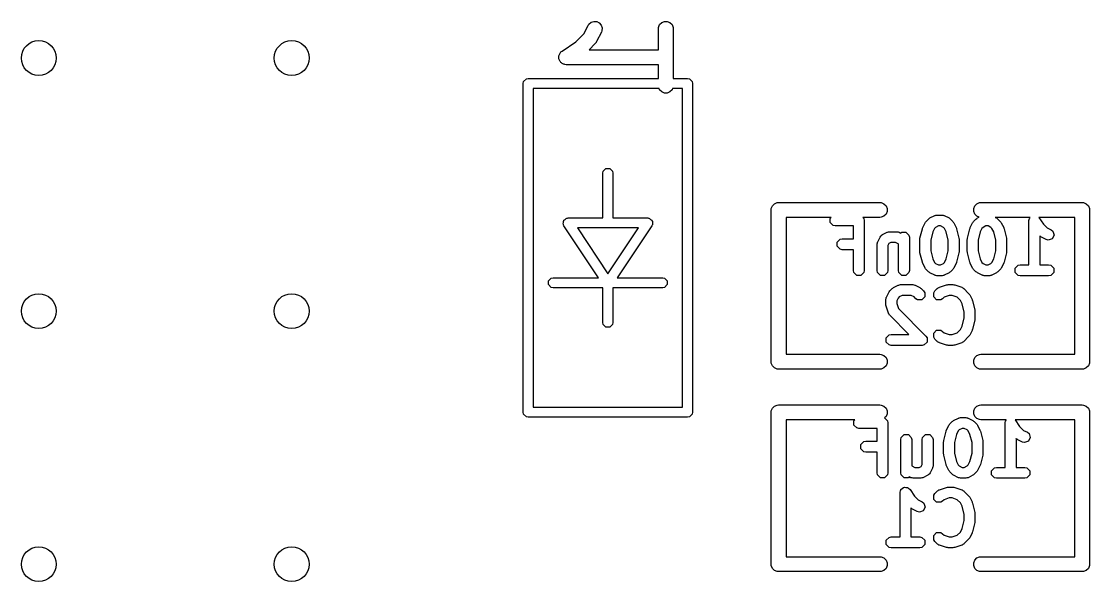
# Model space of a CAD drawing. Extents: x 4.92 to 7.13, y -4.79 to -3.32.
# Drawn here: x 4.9192 to 5.3415, y -3.8849 to -3.6636 of the extents above; entities that cross this region are included whole.
import ezdxf

# ---------------------------------------------------------------- set-up
doc = ezdxf.new("R2010")
doc.units = 0
doc.header["$MEASUREMENT"] = 0
doc.layers.add('BLACK', color=7, linetype='CONTINUOUS')

msp = doc.modelspace()

# ---------------------------------------------------------------- linework, layer by layer
at = {"layer": 'BLACK', "linetype": 'CONTINUOUS'}
for p, q in [((5.14155, -3.6685), (5.14321, -3.66517)), ((5.14321, -3.66517), (5.14352, -3.66468)), ((5.14352, -3.66468), (5.14439, -3.66393)), ((5.14439, -3.66393), (5.14548, -3.66357)), ((5.14548, -3.66357), (5.14663, -3.66365)), ((5.14663, -3.66365), (5.14766, -3.66416)), ((5.14766, -3.66416), (5.14841, -3.66503)), ((5.14841, -3.66503), (5.14878, -3.66613)), ((5.17102, -3.6665), (5.17108, -3.66592)), ((5.17108, -3.66592), (5.17152, -3.66485)), ((5.17152, -3.66485), (5.17233, -3.66404)), ((5.17233, -3.66404), (5.1734, -3.6636)), ((5.1734, -3.6636), (5.17455, -3.6636)), ((5.17455, -3.6636), (5.17561, -3.66404)), ((5.17561, -3.66404), (5.17643, -3.66485)), ((5.17643, -3.66485), (5.17687, -3.66592)), ((5.17687, -3.66592), (5.17692, -3.6665)), ((5.13834, -3.6717), (5.14155, -3.6685)), ((5.14849, -3.66782), (5.14662, -3.67157)), ((5.1487, -3.66728), (5.14849, -3.66782)), ((5.14878, -3.66613), (5.1487, -3.66728)), ((5.17102, -3.67479), (5.17102, -3.6665)), ((5.17692, -3.6665), (5.17692, -3.68613)), ((5.13296, -3.67529), (5.13834, -3.6717)), ((5.14606, -3.67233), (5.1436, -3.67479)), ((5.14625, -3.67211), (5.14606, -3.67233)), ((5.14631, -3.67205), (5.14625, -3.67211)), ((5.14636, -3.67197), (5.14631, -3.67205)), ((5.14643, -3.67189), (5.14636, -3.67197)), ((5.14646, -3.67181), (5.14643, -3.67189)), ((5.14662, -3.67157), (5.14646, -3.67181)), ((5.13165, -3.67774), (5.13171, -3.67746)), ((5.13171, -3.67803), (5.13165, -3.67774)), ((5.13171, -3.67717), (5.13182, -3.6769)), ((5.13171, -3.67746), (5.13171, -3.67717)), ((5.13171, -3.67832), (5.13171, -3.67803)), ((5.13182, -3.67859), (5.13171, -3.67832)), ((5.13182, -3.6769), (5.13187, -3.67661)), ((5.13187, -3.67887), (5.13182, -3.67859)), ((5.13187, -3.67661), (5.13204, -3.67637)), ((5.13204, -3.67637), (5.13215, -3.6761)), ((5.13215, -3.6761), (5.13235, -3.6759)), ((5.13235, -3.6759), (5.13252, -3.67565)), ((5.13252, -3.67565), (5.13296, -3.67529)), ((5.13296, -3.67529), (5.13296, -3.67529)), ((5.13296, -3.67529), (5.13296, -3.67529)), ((5.13296, -3.67529), (5.13296, -3.67529)), ((5.1436, -3.67479), (5.17102, -3.67479)), ((5.13203, -3.67911), (5.13187, -3.67887)), ((5.13215, -3.67938), (5.13203, -3.67911)), ((5.13235, -3.67959), (5.13215, -3.67938)), ((5.13251, -3.67983), (5.13235, -3.67959)), ((5.13275, -3.67999), (5.13251, -3.67983)), ((5.13296, -3.6802), (5.13275, -3.67999)), ((5.13323, -3.68031), (5.13296, -3.6802)), ((5.13347, -3.68047), (5.13323, -3.68031)), ((5.13375, -3.68053), (5.13347, -3.68047)), ((5.13402, -3.68064), (5.13375, -3.68053)), ((5.13459, -3.6807), (5.13402, -3.68064)), ((5.1346, -3.6807), (5.13459, -3.6807)), ((5.17102, -3.6807), (5.1346, -3.6807)), ((5.1346, -3.6807), (5.1346, -3.6807)), ((5.1346, -3.6807), (5.1346, -3.6807)), ((5.17102, -3.68613), (5.17102, -3.6807)), ((5.11775, -3.68734), (5.11882, -3.68628)), ((5.11882, -3.68628), (5.11957, -3.68613)), ((5.11957, -3.68613), (5.17102, -3.68613)), ((5.17692, -3.68613), (5.18256, -3.68613)), ((5.18256, -3.68613), (5.18331, -3.68628)), ((5.18331, -3.68628), (5.18438, -3.68734)), ((5.1176, -3.6881), (5.11775, -3.68734)), ((5.1176, -3.81802), (5.1176, -3.6881)), ((5.17128, -3.69007), (5.12154, -3.69007)), ((5.12154, -3.69007), (5.12154, -3.81605)), ((5.17152, -3.69063), (5.17128, -3.69007)), ((5.17233, -3.69145), (5.17152, -3.69063)), ((5.17643, -3.69063), (5.17561, -3.69145)), ((5.17666, -3.69007), (5.17643, -3.69063)), ((5.18059, -3.69007), (5.17666, -3.69007)), ((5.18059, -3.81605), (5.18059, -3.69007)), ((5.18438, -3.68734), (5.18453, -3.6881)), ((5.18453, -3.6881), (5.18453, -3.81802)), ((5.1734, -3.69189), (5.17233, -3.69145)), ((5.17455, -3.69189), (5.1734, -3.69189)), ((5.17561, -3.69145), (5.17455, -3.69189)), ((5.1491, -3.72353), (5.14925, -3.72278)), ((5.1491, -3.74125), (5.1491, -3.72353)), ((5.14925, -3.72278), (5.15031, -3.72171)), ((5.15031, -3.72171), (5.15182, -3.72171)), ((5.15182, -3.72171), (5.15288, -3.72278)), ((5.15288, -3.72278), (5.15303, -3.72353)), ((5.15303, -3.72353), (5.15303, -3.74125)), ((5.21561, -3.73806), (5.21567, -3.73748)), ((5.21567, -3.73748), (5.21611, -3.73642)), ((5.21611, -3.73642), (5.21692, -3.7356)), ((5.21692, -3.7356), (5.21799, -3.73516)), ((5.21799, -3.73516), (5.21856, -3.73511)), ((5.21856, -3.73511), (5.25856, -3.73511)), ((5.25856, -3.73511), (5.25914, -3.73516)), ((5.25914, -3.73516), (5.26021, -3.7356)), ((5.26021, -3.7356), (5.26102, -3.73642)), ((5.26102, -3.73642), (5.26146, -3.73748)), ((5.26146, -3.73748), (5.26146, -3.73863)), ((5.29567, -3.73748), (5.29611, -3.73642)), ((5.29567, -3.73863), (5.29567, -3.73748)), ((5.29611, -3.73642), (5.29692, -3.7356)), ((5.29692, -3.7356), (5.29799, -3.73516)), ((5.29799, -3.73516), (5.29856, -3.73511)), ((5.29856, -3.73511), (5.33856, -3.73511)), ((5.33856, -3.73511), (5.33914, -3.73516)), ((5.33914, -3.73516), (5.34021, -3.7356)), ((5.34021, -3.7356), (5.34102, -3.73642)), ((5.34102, -3.73642), (5.34146, -3.73748)), ((5.34146, -3.73748), (5.34152, -3.73806)), ((5.13368, -3.74212), (5.13416, -3.7418)), ((5.13416, -3.7418), (5.13456, -3.7414)), ((5.13456, -3.7414), (5.13485, -3.74134)), ((5.13485, -3.74134), (5.13493, -3.74129)), ((5.13493, -3.74129), (5.13503, -3.7413)), ((5.13503, -3.7413), (5.13532, -3.74125)), ((5.13532, -3.74125), (5.1491, -3.74125)), ((5.15303, -3.74125), (5.16681, -3.74125)), ((5.16681, -3.74125), (5.1671, -3.7413)), ((5.1671, -3.7413), (5.16719, -3.74129)), ((5.16719, -3.74129), (5.16728, -3.74134)), ((5.16728, -3.74134), (5.16757, -3.7414)), ((5.16757, -3.7414), (5.16797, -3.7418)), ((5.16797, -3.7418), (5.16845, -3.74212)), ((5.21561, -3.79806), (5.21561, -3.73806)), ((5.23931, -3.74101), (5.22152, -3.74101)), ((5.22152, -3.74101), (5.22152, -3.79511)), ((5.2389, -3.74143), (5.23931, -3.74101)), ((5.2389, -3.74307), (5.2389, -3.74143)), ((5.25856, -3.74101), (5.25183, -3.74101)), ((5.25183, -3.74101), (5.25225, -3.74143)), ((5.25225, -3.74143), (5.25241, -3.74225)), ((5.25914, -3.74095), (5.25856, -3.74101)), ((5.26021, -3.74051), (5.25914, -3.74095)), ((5.26102, -3.7397), (5.26021, -3.74051)), ((5.26146, -3.73863), (5.26102, -3.7397)), ((5.27689, -3.7426), (5.27782, -3.74167)), ((5.27782, -3.74167), (5.27811, -3.74148)), ((5.27811, -3.74148), (5.27838, -3.74126)), ((5.27838, -3.74126), (5.28026, -3.74033)), ((5.28026, -3.74033), (5.28036, -3.7403)), ((5.28036, -3.7403), (5.2804, -3.74026)), ((5.2804, -3.74026), (5.28073, -3.74019)), ((5.28073, -3.74019), (5.28107, -3.7401)), ((5.28107, -3.7401), (5.28111, -3.74012)), ((5.28111, -3.74012), (5.28122, -3.7401)), ((5.28122, -3.7401), (5.2831, -3.7401)), ((5.2831, -3.7401), (5.2832, -3.74012)), ((5.2832, -3.74012), (5.28325, -3.7401)), ((5.28325, -3.7401), (5.28358, -3.74019)), ((5.28358, -3.74019), (5.28392, -3.74026)), ((5.28392, -3.74026), (5.28395, -3.7403)), ((5.28395, -3.7403), (5.28406, -3.74033)), ((5.28406, -3.74033), (5.28593, -3.74126)), ((5.28593, -3.74126), (5.28621, -3.74148)), ((5.28621, -3.74148), (5.28649, -3.74167)), ((5.28649, -3.74167), (5.28743, -3.7426)), ((5.29565, -3.7426), (5.29658, -3.74167)), ((5.29611, -3.7397), (5.29567, -3.73863)), ((5.29692, -3.74051), (5.29611, -3.7397)), ((5.29658, -3.74167), (5.29687, -3.74148)), ((5.29687, -3.74148), (5.29714, -3.74126)), ((5.29786, -3.7409), (5.29692, -3.74051)), ((5.29714, -3.74126), (5.29786, -3.7409)), ((5.31796, -3.74101), (5.30419, -3.74101)), ((5.30419, -3.74101), (5.3047, -3.74126)), ((5.3047, -3.74126), (5.30497, -3.74148)), ((5.30497, -3.74148), (5.30525, -3.74167)), ((5.30525, -3.74167), (5.30619, -3.7426)), ((5.31753, -3.74225), (5.3177, -3.74143)), ((5.3177, -3.74143), (5.31785, -3.74127)), ((5.31785, -3.74127), (5.3179, -3.74105)), ((5.3179, -3.74105), (5.31796, -3.74101)), ((5.33561, -3.74101), (5.32143, -3.74101)), ((5.32143, -3.74101), (5.32147, -3.74106)), ((5.32147, -3.74106), (5.32323, -3.74369)), ((5.33561, -3.79511), (5.33561, -3.74101)), ((5.34152, -3.73806), (5.34152, -3.79806)), ((5.13339, -3.7436), (5.1335, -3.74304)), ((5.1335, -3.74387), (5.13339, -3.7436)), ((5.1335, -3.74246), (5.13364, -3.74232)), ((5.1335, -3.74304), (5.1335, -3.74246)), ((5.1335, -3.74397), (5.1335, -3.74387)), ((5.13357, -3.74404), (5.1335, -3.74397)), ((5.13368, -3.74431), (5.13357, -3.74404)), ((5.13364, -3.74232), (5.13368, -3.74212)), ((5.14739, -3.76487), (5.13368, -3.74431)), ((5.13899, -3.74518), (5.15106, -3.76329)), ((5.16313, -3.74518), (5.13899, -3.74518)), ((5.15106, -3.76329), (5.16313, -3.74518)), ((5.16845, -3.74431), (5.15474, -3.76487)), ((5.16845, -3.74212), (5.16849, -3.74232)), ((5.16856, -3.74404), (5.16845, -3.74431)), ((5.16849, -3.74232), (5.16863, -3.74246)), ((5.16863, -3.74397), (5.16856, -3.74404)), ((5.16863, -3.74246), (5.16863, -3.74304)), ((5.16863, -3.74304), (5.16874, -3.7436)), ((5.16874, -3.7436), (5.16863, -3.74387)), ((5.16863, -3.74387), (5.16863, -3.74397)), ((5.24006, -3.74423), (5.2389, -3.74307)), ((5.24088, -3.7444), (5.24006, -3.74423)), ((5.24811, -3.7444), (5.24088, -3.7444)), ((5.24811, -3.74948), (5.24811, -3.7444)), ((5.25241, -3.74225), (5.25241, -3.76195)), ((5.27444, -3.74923), (5.27538, -3.74548)), ((5.27538, -3.74548), (5.27548, -3.74527)), ((5.27548, -3.74527), (5.27554, -3.74504)), ((5.27554, -3.74504), (5.27648, -3.74316)), ((5.27648, -3.74316), (5.27669, -3.74289)), ((5.27669, -3.74289), (5.27689, -3.7426)), ((5.28017, -3.7454), (5.2795, -3.74675)), ((5.28062, -3.74495), (5.28017, -3.7454)), ((5.28173, -3.7444), (5.28062, -3.74495)), ((5.28259, -3.7444), (5.28173, -3.7444)), ((5.2837, -3.74495), (5.28259, -3.7444)), ((5.28414, -3.7454), (5.2837, -3.74495)), ((5.28482, -3.74675), (5.28414, -3.7454)), ((5.28743, -3.7426), (5.28762, -3.74289)), ((5.28762, -3.74289), (5.28783, -3.74316)), ((5.28783, -3.74316), (5.28877, -3.74504)), ((5.28877, -3.74504), (5.28883, -3.74527)), ((5.28883, -3.74527), (5.28893, -3.74548)), ((5.28893, -3.74548), (5.28987, -3.74923)), ((5.29321, -3.74923), (5.29414, -3.74548)), ((5.29414, -3.74548), (5.29424, -3.74527)), ((5.29424, -3.74527), (5.29431, -3.74504)), ((5.29431, -3.74504), (5.29524, -3.74316)), ((5.29524, -3.74316), (5.29546, -3.74289)), ((5.29546, -3.74289), (5.29565, -3.7426)), ((5.29893, -3.7454), (5.29826, -3.74675)), ((5.29938, -3.74495), (5.29893, -3.7454)), ((5.30049, -3.7444), (5.29938, -3.74495)), ((5.30135, -3.7444), (5.30049, -3.7444)), ((5.30246, -3.74495), (5.30135, -3.7444)), ((5.3029, -3.7454), (5.30246, -3.74495)), ((5.30358, -3.74675), (5.3029, -3.7454)), ((5.30619, -3.7426), (5.30638, -3.74289)), ((5.30638, -3.74289), (5.30659, -3.74316)), ((5.30659, -3.74316), (5.30753, -3.74504)), ((5.30753, -3.74504), (5.3076, -3.74527)), ((5.3076, -3.74527), (5.3077, -3.74548)), ((5.3077, -3.74548), (5.30863, -3.74923)), ((5.31753, -3.7598), (5.31753, -3.74225)), ((5.32323, -3.74369), (5.32471, -3.74517)), ((5.32471, -3.74517), (5.32627, -3.74595)), ((5.32627, -3.74595), (5.32693, -3.74647)), ((5.24171, -3.75081), (5.24287, -3.74964)), ((5.24287, -3.74964), (5.2437, -3.74948)), ((5.2437, -3.74948), (5.24811, -3.74948)), ((5.25772, -3.75067), (5.25866, -3.74879)), ((5.25866, -3.74879), (5.25892, -3.74845)), ((5.25892, -3.74845), (5.25896, -3.74834)), ((5.25896, -3.74834), (5.25908, -3.74825)), ((5.25908, -3.74825), (5.25917, -3.74813)), ((5.25917, -3.74813), (5.25928, -3.74809)), ((5.25928, -3.74809), (5.25962, -3.74783)), ((5.25962, -3.74783), (5.2615, -3.74689)), ((5.2615, -3.74689), (5.2616, -3.74686)), ((5.2616, -3.74686), (5.26163, -3.74683)), ((5.26163, -3.74683), (5.26197, -3.74676)), ((5.26197, -3.74676), (5.26231, -3.74667)), ((5.26231, -3.74667), (5.26235, -3.74669)), ((5.26235, -3.74669), (5.26246, -3.74667)), ((5.26246, -3.74667), (5.26527, -3.74667)), ((5.26527, -3.74667), (5.26538, -3.74669)), ((5.26538, -3.74669), (5.26542, -3.74667)), ((5.26542, -3.74667), (5.26576, -3.74676)), ((5.26576, -3.74676), (5.26609, -3.74683)), ((5.26609, -3.74683), (5.26613, -3.74686)), ((5.26613, -3.74686), (5.26623, -3.74689)), ((5.26623, -3.74689), (5.26688, -3.74721)), ((5.26688, -3.74721), (5.26726, -3.74683)), ((5.26726, -3.74683), (5.26891, -3.74683)), ((5.26891, -3.74683), (5.27007, -3.74799)), ((5.27007, -3.74799), (5.27024, -3.74882)), ((5.27024, -3.74882), (5.27024, -3.76195)), ((5.27438, -3.74975), (5.27443, -3.7495)), ((5.27438, -3.75444), (5.27438, -3.74975)), ((5.27443, -3.7495), (5.27444, -3.74923)), ((5.2795, -3.74675), (5.27868, -3.75002)), ((5.27868, -3.75002), (5.27868, -3.75418)), ((5.28564, -3.75002), (5.28482, -3.74675)), ((5.28564, -3.75418), (5.28564, -3.75002)), ((5.28987, -3.74923), (5.28988, -3.74949)), ((5.28988, -3.74949), (5.28994, -3.74975)), ((5.28994, -3.74975), (5.28994, -3.75444)), ((5.29314, -3.74975), (5.29319, -3.7495)), ((5.29314, -3.75444), (5.29314, -3.74975)), ((5.29319, -3.7495), (5.29321, -3.74923)), ((5.29826, -3.74675), (5.29744, -3.75002)), ((5.29744, -3.75002), (5.29744, -3.75418)), ((5.3044, -3.75002), (5.30358, -3.74675)), ((5.3044, -3.75418), (5.3044, -3.75002)), ((5.30863, -3.74923), (5.30865, -3.74949)), ((5.30865, -3.74949), (5.3087, -3.74975)), ((5.3087, -3.74975), (5.3087, -3.75444)), ((5.32191, -3.74846), (5.32183, -3.74838)), ((5.32183, -3.74838), (5.32183, -3.7598)), ((5.3222, -3.74865), (5.32191, -3.74846)), ((5.32247, -3.74886), (5.3222, -3.74865)), ((5.32435, -3.7498), (5.32247, -3.74886)), ((5.32516, -3.75002), (5.32435, -3.7498)), ((5.32672, -3.7495), (5.32516, -3.75002)), ((5.32745, -3.74803), (5.32672, -3.7495)), ((5.32693, -3.74647), (5.32745, -3.74803)), ((5.24171, -3.75245), (5.24171, -3.75081)), ((5.24287, -3.75362), (5.24171, -3.75245)), ((5.2437, -3.75378), (5.24287, -3.75362)), ((5.24811, -3.75378), (5.2437, -3.75378)), ((5.24811, -3.76195), (5.24811, -3.75378)), ((5.25749, -3.75163), (5.25751, -3.75152)), ((5.25749, -3.76195), (5.25749, -3.75163)), ((5.2575, -3.75148), (5.25759, -3.75114)), ((5.25751, -3.75152), (5.2575, -3.75148)), ((5.25759, -3.75114), (5.25766, -3.75081)), ((5.25766, -3.75081), (5.25769, -3.75077)), ((5.25769, -3.75077), (5.25772, -3.75067)), ((5.26218, -3.75136), (5.26179, -3.75214)), ((5.26179, -3.75214), (5.26179, -3.76195)), ((5.26297, -3.75097), (5.26218, -3.75136)), ((5.26476, -3.75097), (5.26297, -3.75097)), ((5.26587, -3.75152), (5.26476, -3.75097)), ((5.26594, -3.75158), (5.26587, -3.75152)), ((5.26594, -3.76195), (5.26594, -3.75158)), ((5.27443, -3.7547), (5.27438, -3.75444)), ((5.27868, -3.75418), (5.2795, -3.75745)), ((5.28482, -3.75745), (5.28564, -3.75418)), ((5.28994, -3.75444), (5.28988, -3.7547)), ((5.29319, -3.7547), (5.29314, -3.75444)), ((5.29744, -3.75418), (5.29826, -3.75745)), ((5.30358, -3.75745), (5.3044, -3.75418)), ((5.3087, -3.75444), (5.30865, -3.7547)), ((5.27444, -3.75497), (5.27443, -3.7547)), ((5.27538, -3.75872), (5.27444, -3.75497)), ((5.27548, -3.75893), (5.27538, -3.75872)), ((5.2795, -3.75745), (5.28017, -3.7588)), ((5.28017, -3.7588), (5.28062, -3.75924)), ((5.2837, -3.75924), (5.28414, -3.7588)), ((5.28414, -3.7588), (5.28482, -3.75745)), ((5.28893, -3.75872), (5.28883, -3.75893)), ((5.28987, -3.75497), (5.28893, -3.75872)), ((5.28988, -3.7547), (5.28987, -3.75497)), ((5.29321, -3.75497), (5.29319, -3.7547)), ((5.29414, -3.75872), (5.29321, -3.75497)), ((5.29424, -3.75893), (5.29414, -3.75872)), ((5.29826, -3.75745), (5.29893, -3.7588)), ((5.29893, -3.7588), (5.29938, -3.75924)), ((5.30246, -3.75924), (5.3029, -3.7588)), ((5.3029, -3.7588), (5.30358, -3.75745)), ((5.3077, -3.75872), (5.3076, -3.75893)), ((5.30863, -3.75497), (5.3077, -3.75872)), ((5.30865, -3.7547), (5.30863, -3.75497)), ((5.24828, -3.76277), (5.24811, -3.76195)), ((5.24944, -3.76393), (5.24828, -3.76277)), ((5.25225, -3.76277), (5.25109, -3.76393)), ((5.25241, -3.76195), (5.25225, -3.76277)), ((5.25766, -3.76277), (5.25749, -3.76195)), ((5.25882, -3.76393), (5.25766, -3.76277)), ((5.26163, -3.76277), (5.26047, -3.76393)), ((5.26179, -3.76195), (5.26163, -3.76277)), ((5.2661, -3.76277), (5.26594, -3.76195)), ((5.26726, -3.76393), (5.2661, -3.76277)), ((5.27007, -3.76277), (5.26891, -3.76393)), ((5.27024, -3.76195), (5.27007, -3.76277)), ((5.27554, -3.75916), (5.27548, -3.75893)), ((5.27648, -3.76103), (5.27554, -3.75916)), ((5.27669, -3.76131), (5.27648, -3.76103)), ((5.27689, -3.76159), (5.27669, -3.76131)), ((5.27782, -3.76253), (5.27689, -3.76159)), ((5.27811, -3.76272), (5.27782, -3.76253)), ((5.27838, -3.76293), (5.27811, -3.76272)), ((5.28026, -3.76387), (5.27838, -3.76293)), ((5.28062, -3.75924), (5.28173, -3.7598)), ((5.28173, -3.7598), (5.28259, -3.7598)), ((5.28259, -3.7598), (5.2837, -3.75924)), ((5.28593, -3.76293), (5.28406, -3.76387)), ((5.28621, -3.76272), (5.28593, -3.76293)), ((5.28649, -3.76253), (5.28621, -3.76272)), ((5.28743, -3.76159), (5.28649, -3.76253)), ((5.28762, -3.76131), (5.28743, -3.76159)), ((5.28783, -3.76103), (5.28762, -3.76131)), ((5.28877, -3.75916), (5.28783, -3.76103)), ((5.28883, -3.75893), (5.28877, -3.75916)), ((5.29431, -3.75916), (5.29424, -3.75893)), ((5.29524, -3.76103), (5.29431, -3.75916)), ((5.29546, -3.76131), (5.29524, -3.76103)), ((5.29565, -3.76159), (5.29546, -3.76131)), ((5.29658, -3.76253), (5.29565, -3.76159)), ((5.29687, -3.76272), (5.29658, -3.76253)), ((5.29714, -3.76293), (5.29687, -3.76272)), ((5.29902, -3.76387), (5.29714, -3.76293)), ((5.29938, -3.75924), (5.30049, -3.7598)), ((5.30049, -3.7598), (5.30135, -3.7598)), ((5.30135, -3.7598), (5.30246, -3.75924)), ((5.3047, -3.76293), (5.30282, -3.76387)), ((5.30497, -3.76272), (5.3047, -3.76293)), ((5.30525, -3.76253), (5.30497, -3.76272)), ((5.30619, -3.76159), (5.30525, -3.76253)), ((5.30638, -3.76131), (5.30619, -3.76159)), ((5.30659, -3.76103), (5.30638, -3.76131)), ((5.30753, -3.75916), (5.30659, -3.76103)), ((5.3076, -3.75893), (5.30753, -3.75916)), ((5.31207, -3.76113), (5.31323, -3.75996)), ((5.31207, -3.76277), (5.31207, -3.76113)), ((5.31323, -3.76393), (5.31207, -3.76277)), ((5.31323, -3.75996), (5.31405, -3.7598)), ((5.31405, -3.7598), (5.31753, -3.7598)), ((5.32183, -3.7598), (5.32531, -3.7598)), ((5.32531, -3.7598), (5.32613, -3.75996)), ((5.32613, -3.75996), (5.3273, -3.76113)), ((5.3273, -3.76277), (5.32613, -3.76393)), ((5.3273, -3.76113), (5.3273, -3.76277)), ((5.12759, -3.76608), (5.12866, -3.76502)), ((5.12759, -3.76759), (5.12759, -3.76608)), ((5.12866, -3.76502), (5.12941, -3.76487)), ((5.12941, -3.76487), (5.14739, -3.76487)), ((5.15474, -3.76487), (5.17272, -3.76487)), ((5.17272, -3.76487), (5.17347, -3.76502)), ((5.17347, -3.76502), (5.17454, -3.76608)), ((5.17454, -3.76608), (5.17454, -3.76759)), ((5.25109, -3.76393), (5.24944, -3.76393)), ((5.26047, -3.76393), (5.25882, -3.76393)), ((5.26891, -3.76393), (5.26726, -3.76393)), ((5.28036, -3.7639), (5.28026, -3.76387)), ((5.2804, -3.76393), (5.28036, -3.7639)), ((5.28073, -3.764), (5.2804, -3.76393)), ((5.28107, -3.76409), (5.28073, -3.764)), ((5.28111, -3.76408), (5.28107, -3.76409)), ((5.28122, -3.7641), (5.28111, -3.76408)), ((5.2831, -3.7641), (5.28122, -3.7641)), ((5.2832, -3.76408), (5.2831, -3.7641)), ((5.28325, -3.76409), (5.2832, -3.76408)), ((5.28358, -3.764), (5.28325, -3.76409)), ((5.28392, -3.76393), (5.28358, -3.764)), ((5.28395, -3.7639), (5.28392, -3.76393)), ((5.28406, -3.76387), (5.28395, -3.7639)), ((5.29912, -3.7639), (5.29902, -3.76387)), ((5.29916, -3.76393), (5.29912, -3.7639)), ((5.2995, -3.764), (5.29916, -3.76393)), ((5.29983, -3.76409), (5.2995, -3.764)), ((5.29988, -3.76408), (5.29983, -3.76409)), ((5.29998, -3.7641), (5.29988, -3.76408)), ((5.30186, -3.7641), (5.29998, -3.7641)), ((5.30196, -3.76408), (5.30186, -3.7641)), ((5.30201, -3.76409), (5.30196, -3.76408)), ((5.30234, -3.764), (5.30201, -3.76409)), ((5.30268, -3.76393), (5.30234, -3.764)), ((5.30272, -3.7639), (5.30268, -3.76393)), ((5.30282, -3.76387), (5.30272, -3.7639)), ((5.31405, -3.7641), (5.31323, -3.76393)), ((5.32531, -3.7641), (5.31405, -3.7641)), ((5.32613, -3.76393), (5.32531, -3.7641)), ((5.12866, -3.76866), (5.12759, -3.76759)), ((5.12941, -3.76881), (5.12866, -3.76866)), ((5.1491, -3.76881), (5.12941, -3.76881)), ((5.1491, -3.78259), (5.1491, -3.76881)), ((5.17272, -3.76881), (5.15303, -3.76881)), ((5.15303, -3.76881), (5.15303, -3.78259)), ((5.17347, -3.76866), (5.17272, -3.76881)), ((5.17454, -3.76759), (5.17347, -3.76866)), ((5.26116, -3.77254), (5.2621, -3.77066)), ((5.2621, -3.77066), (5.26231, -3.77039)), ((5.26231, -3.77039), (5.2625, -3.7701)), ((5.2625, -3.7701), (5.26344, -3.76917)), ((5.26344, -3.76917), (5.26373, -3.76897)), ((5.26373, -3.76897), (5.264, -3.76876)), ((5.264, -3.76876), (5.26588, -3.76783)), ((5.26588, -3.76783), (5.26598, -3.7678)), ((5.26598, -3.7678), (5.26602, -3.76776)), ((5.26602, -3.76776), (5.26635, -3.76769)), ((5.26635, -3.76769), (5.26669, -3.7676)), ((5.26669, -3.7676), (5.26673, -3.76762)), ((5.26673, -3.76762), (5.26684, -3.7676)), ((5.26684, -3.7676), (5.27153, -3.7676)), ((5.27153, -3.7676), (5.27163, -3.76762)), ((5.27163, -3.76762), (5.27168, -3.7676)), ((5.27168, -3.7676), (5.27201, -3.76769)), ((5.27201, -3.76769), (5.27235, -3.76776)), ((5.27235, -3.76776), (5.27239, -3.7678)), ((5.27239, -3.7678), (5.27249, -3.76783)), ((5.27249, -3.76783), (5.27437, -3.76876)), ((5.27437, -3.76876), (5.27464, -3.76898)), ((5.27464, -3.76898), (5.27493, -3.76917)), ((5.27493, -3.76917), (5.27586, -3.7701)), ((5.27586, -3.7701), (5.27633, -3.7708)), ((5.27633, -3.7708), (5.27633, -3.77245)), ((5.27986, -3.7708), (5.28033, -3.7701)), ((5.27986, -3.77245), (5.27986, -3.7708)), ((5.28033, -3.7701), (5.28127, -3.76917)), ((5.28127, -3.76917), (5.28136, -3.76911)), ((5.28136, -3.76911), (5.28138, -3.76906)), ((5.28138, -3.76906), (5.28168, -3.76889)), ((5.28168, -3.76889), (5.28196, -3.7687)), ((5.28196, -3.7687), (5.28201, -3.7687)), ((5.28201, -3.7687), (5.28211, -3.76865)), ((5.28211, -3.76865), (5.28492, -3.76771)), ((5.28492, -3.76771), (5.28526, -3.76767)), ((5.28526, -3.76767), (5.2856, -3.7676)), ((5.2856, -3.7676), (5.28748, -3.7676)), ((5.28748, -3.7676), (5.28781, -3.76767)), ((5.28781, -3.76767), (5.28816, -3.76771)), ((5.28816, -3.76771), (5.29097, -3.76865)), ((5.29097, -3.76865), (5.29106, -3.7687)), ((5.29106, -3.7687), (5.29111, -3.7687)), ((5.29111, -3.7687), (5.2914, -3.76889)), ((5.2914, -3.76889), (5.2917, -3.76906)), ((5.2917, -3.76906), (5.29172, -3.76911)), ((5.29172, -3.76911), (5.29181, -3.76917)), ((5.29181, -3.76917), (5.29369, -3.77104)), ((5.29369, -3.77104), (5.29388, -3.77133)), ((5.29388, -3.77133), (5.29409, -3.7716)), ((5.26094, -3.77335), (5.26103, -3.77302)), ((5.26096, -3.7734), (5.26094, -3.77335)), ((5.26094, -3.7735), (5.26096, -3.7734)), ((5.26094, -3.77538), (5.26094, -3.7735)), ((5.261, -3.77572), (5.26094, -3.77538)), ((5.26105, -3.77606), (5.261, -3.77572)), ((5.26103, -3.77302), (5.2611, -3.77268)), ((5.2611, -3.77268), (5.26113, -3.77264)), ((5.26113, -3.77264), (5.26116, -3.77254)), ((5.26579, -3.7729), (5.26524, -3.77401)), ((5.26524, -3.77401), (5.26524, -3.77503)), ((5.26524, -3.77503), (5.2659, -3.77703)), ((5.26624, -3.77245), (5.26579, -3.7729)), ((5.26735, -3.7719), (5.26624, -3.77245)), ((5.27102, -3.7719), (5.26735, -3.7719)), ((5.27213, -3.77245), (5.27102, -3.7719)), ((5.27282, -3.77315), (5.27213, -3.77245)), ((5.27352, -3.77361), (5.27282, -3.77315)), ((5.27517, -3.77361), (5.27352, -3.77361)), ((5.27633, -3.77245), (5.27517, -3.77361)), ((5.28103, -3.77361), (5.27986, -3.77245)), ((5.28267, -3.77361), (5.28103, -3.77361)), ((5.28337, -3.77315), (5.28267, -3.77361)), ((5.28395, -3.77257), (5.28337, -3.77315)), ((5.28595, -3.7719), (5.28395, -3.77257)), ((5.28713, -3.7719), (5.28595, -3.7719)), ((5.28913, -3.77257), (5.28713, -3.7719)), ((5.2904, -3.77384), (5.28913, -3.77257)), ((5.29108, -3.77519), (5.2904, -3.77384)), ((5.29189, -3.77846), (5.29108, -3.77519)), ((5.29409, -3.7716), (5.29503, -3.77348)), ((5.29503, -3.77348), (5.29509, -3.7737)), ((5.29509, -3.7737), (5.29519, -3.77392)), ((5.29519, -3.77392), (5.29613, -3.77767)), ((5.26198, -3.77887), (5.26105, -3.77606)), ((5.26204, -3.77896), (5.26198, -3.77887)), ((5.26204, -3.77901), (5.26204, -3.77896)), ((5.26223, -3.7793), (5.26204, -3.77901)), ((5.2624, -3.7796), (5.26223, -3.7793)), ((5.26244, -3.77962), (5.2624, -3.7796)), ((5.2625, -3.77971), (5.26244, -3.77962)), ((5.27009, -3.7873), (5.2625, -3.77971)), ((5.2659, -3.77703), (5.2768, -3.78793)), ((5.29189, -3.78074), (5.29189, -3.77846)), ((5.29613, -3.77767), (5.29614, -3.77793)), ((5.29614, -3.77793), (5.29619, -3.77819)), ((5.29619, -3.77819), (5.29619, -3.78101)), ((5.14925, -3.78334), (5.1491, -3.78259)), ((5.15031, -3.7844), (5.14925, -3.78334)), ((5.15288, -3.78334), (5.15182, -3.7844)), ((5.15303, -3.78259), (5.15288, -3.78334)), ((5.2904, -3.78536), (5.29108, -3.78401)), ((5.29108, -3.78401), (5.29189, -3.78074)), ((5.29613, -3.78153), (5.29519, -3.78528)), ((5.29614, -3.78126), (5.29613, -3.78153)), ((5.29619, -3.78101), (5.29614, -3.78126)), ((5.15182, -3.7844), (5.15031, -3.7844)), ((5.2611, -3.78863), (5.26226, -3.78746)), ((5.26226, -3.78746), (5.26309, -3.7873)), ((5.26309, -3.7873), (5.27009, -3.7873)), ((5.2768, -3.78793), (5.27727, -3.78863)), ((5.27986, -3.78675), (5.28103, -3.78559)), ((5.27986, -3.7884), (5.27986, -3.78675)), ((5.28033, -3.78909), (5.27986, -3.7884)), ((5.28103, -3.78559), (5.28267, -3.78559)), ((5.28267, -3.78559), (5.28337, -3.78605)), ((5.28337, -3.78605), (5.28395, -3.78663)), ((5.28395, -3.78663), (5.28595, -3.7873)), ((5.28595, -3.7873), (5.28713, -3.7873)), ((5.28713, -3.7873), (5.28913, -3.78663)), ((5.28913, -3.78663), (5.2904, -3.78536)), ((5.29369, -3.78815), (5.29181, -3.79003)), ((5.29388, -3.78787), (5.29369, -3.78815)), ((5.29409, -3.7876), (5.29388, -3.78787)), ((5.29503, -3.78572), (5.29409, -3.7876)), ((5.29509, -3.78549), (5.29503, -3.78572)), ((5.29519, -3.78528), (5.29509, -3.78549)), ((5.2611, -3.79027), (5.2611, -3.78863)), ((5.26226, -3.79143), (5.2611, -3.79027)), ((5.26309, -3.7916), (5.26226, -3.79143)), ((5.27528, -3.7916), (5.26309, -3.7916)), ((5.2761, -3.79143), (5.27528, -3.7916)), ((5.27727, -3.79027), (5.2761, -3.79143)), ((5.27727, -3.78863), (5.27727, -3.78863)), ((5.27727, -3.78863), (5.27727, -3.79027)), ((5.28127, -3.79003), (5.28033, -3.78909)), ((5.28136, -3.79009), (5.28127, -3.79003)), ((5.28138, -3.79013), (5.28136, -3.79009)), ((5.28168, -3.79031), (5.28138, -3.79013)), ((5.28196, -3.7905), (5.28168, -3.79031)), ((5.28201, -3.7905), (5.28196, -3.7905)), ((5.28211, -3.79055), (5.28201, -3.7905)), ((5.28492, -3.79149), (5.28211, -3.79055)), ((5.28526, -3.79153), (5.28492, -3.79149)), ((5.2856, -3.7916), (5.28526, -3.79153)), ((5.28748, -3.7916), (5.2856, -3.7916)), ((5.28781, -3.79153), (5.28748, -3.7916)), ((5.28816, -3.79149), (5.28781, -3.79153)), ((5.29097, -3.79055), (5.28816, -3.79149)), ((5.29106, -3.7905), (5.29097, -3.79055)), ((5.29111, -3.7905), (5.29106, -3.7905)), ((5.2914, -3.79031), (5.29111, -3.7905)), ((5.2917, -3.79013), (5.2914, -3.79031)), ((5.29172, -3.79009), (5.2917, -3.79013)), ((5.29181, -3.79003), (5.29172, -3.79009)), ((5.22152, -3.79511), (5.25856, -3.79511)), ((5.25856, -3.79511), (5.25914, -3.79516)), ((5.25914, -3.79516), (5.26021, -3.7956)), ((5.26021, -3.7956), (5.26102, -3.79642)), ((5.26102, -3.79642), (5.26146, -3.79748)), ((5.29567, -3.79748), (5.29611, -3.79642)), ((5.29611, -3.79642), (5.29692, -3.7956)), ((5.29692, -3.7956), (5.29799, -3.79516)), ((5.29799, -3.79516), (5.29856, -3.79511)), ((5.29856, -3.79511), (5.33561, -3.79511)), ((5.21567, -3.79863), (5.21561, -3.79806)), ((5.21611, -3.7997), (5.21567, -3.79863)), ((5.21692, -3.80051), (5.21611, -3.7997)), ((5.21799, -3.80095), (5.21692, -3.80051)), ((5.21856, -3.80101), (5.21799, -3.80095)), ((5.25856, -3.80101), (5.21856, -3.80101)), ((5.25914, -3.80095), (5.25856, -3.80101)), ((5.26021, -3.80051), (5.25914, -3.80095)), ((5.26102, -3.7997), (5.26021, -3.80051)), ((5.26146, -3.79863), (5.26102, -3.7997)), ((5.26146, -3.79748), (5.26146, -3.79863)), ((5.29567, -3.79863), (5.29567, -3.79748)), ((5.29611, -3.7997), (5.29567, -3.79863)), ((5.29692, -3.80051), (5.29611, -3.7997)), ((5.29799, -3.80095), (5.29692, -3.80051)), ((5.29856, -3.80101), (5.29799, -3.80095)), ((5.33856, -3.80101), (5.29856, -3.80101)), ((5.33914, -3.80095), (5.33856, -3.80101)), ((5.34021, -3.80051), (5.33914, -3.80095)), ((5.34102, -3.7997), (5.34021, -3.80051)), ((5.34146, -3.79863), (5.34102, -3.7997)), ((5.34152, -3.79806), (5.34146, -3.79863)), ((5.12154, -3.81605), (5.18059, -3.81605)), ((5.21561, -3.81806), (5.21567, -3.81748)), ((5.21567, -3.81748), (5.21611, -3.81642)), ((5.21611, -3.81642), (5.21692, -3.8156)), ((5.21692, -3.8156), (5.21799, -3.81516)), ((5.21799, -3.81516), (5.21856, -3.81511)), ((5.21856, -3.81511), (5.25856, -3.81511)), ((5.25856, -3.81511), (5.25914, -3.81516)), ((5.25914, -3.81516), (5.26021, -3.8156)), ((5.26021, -3.8156), (5.26102, -3.81642)), ((5.26102, -3.81642), (5.26146, -3.81748)), ((5.26146, -3.81748), (5.26146, -3.81863)), ((5.29567, -3.81748), (5.29611, -3.81642)), ((5.29567, -3.81863), (5.29567, -3.81748)), ((5.29611, -3.81642), (5.29692, -3.8156)), ((5.29692, -3.8156), (5.29799, -3.81516)), ((5.29799, -3.81516), (5.29856, -3.81511)), ((5.29856, -3.81511), (5.33856, -3.81511)), ((5.33856, -3.81511), (5.33914, -3.81516)), ((5.33914, -3.81516), (5.34021, -3.8156)), ((5.34021, -3.8156), (5.34102, -3.81642)), ((5.34102, -3.81642), (5.34146, -3.81748)), ((5.34146, -3.81748), (5.34152, -3.81806)), ((5.11775, -3.81877), (5.1176, -3.81802)), ((5.11882, -3.81984), (5.11775, -3.81877)), ((5.11957, -3.81999), (5.11882, -3.81984)), ((5.18256, -3.81999), (5.11957, -3.81999)), ((5.18331, -3.81984), (5.18256, -3.81999)), ((5.18438, -3.81877), (5.18331, -3.81984)), ((5.18453, -3.81802), (5.18438, -3.81877)), ((5.21561, -3.87806), (5.21561, -3.81806)), ((5.24869, -3.82101), (5.22152, -3.82101)), ((5.22152, -3.82101), (5.22152, -3.87511)), ((5.24828, -3.82143), (5.24869, -3.82101)), ((5.24828, -3.82307), (5.24828, -3.82143)), ((5.26102, -3.8197), (5.26046, -3.82026)), ((5.26046, -3.82026), (5.26047, -3.82026)), ((5.26047, -3.82026), (5.26163, -3.82143)), ((5.26146, -3.81863), (5.26102, -3.8197)), ((5.26163, -3.82143), (5.26179, -3.82225)), ((5.28627, -3.8226), (5.2872, -3.82167)), ((5.2872, -3.82167), (5.28749, -3.82148)), ((5.28749, -3.82148), (5.28776, -3.82126)), ((5.28776, -3.82126), (5.28964, -3.82033)), ((5.28964, -3.82033), (5.28974, -3.8203)), ((5.28974, -3.8203), (5.28978, -3.82026)), ((5.28978, -3.82026), (5.29012, -3.8202)), ((5.29012, -3.8202), (5.29045, -3.8201)), ((5.29045, -3.8201), (5.29049, -3.82012)), ((5.29049, -3.82012), (5.2906, -3.8201)), ((5.2906, -3.8201), (5.29248, -3.8201)), ((5.29248, -3.8201), (5.29258, -3.82012)), ((5.29258, -3.82012), (5.29263, -3.8201)), ((5.29263, -3.8201), (5.29296, -3.8202)), ((5.29296, -3.8202), (5.2933, -3.82026)), ((5.2933, -3.82026), (5.29333, -3.8203)), ((5.29333, -3.8203), (5.29344, -3.82033)), ((5.29344, -3.82033), (5.29531, -3.82126)), ((5.29531, -3.82126), (5.29559, -3.82148)), ((5.29559, -3.82148), (5.29587, -3.82167)), ((5.29611, -3.8197), (5.29567, -3.81863)), ((5.29587, -3.82167), (5.29681, -3.8226)), ((5.29692, -3.82051), (5.29611, -3.8197)), ((5.29799, -3.82095), (5.29692, -3.82051)), ((5.29856, -3.82101), (5.29799, -3.82095)), ((5.30858, -3.82101), (5.29856, -3.82101)), ((5.30815, -3.82225), (5.30831, -3.82143)), ((5.30831, -3.82143), (5.30847, -3.82127)), ((5.30847, -3.82127), (5.30851, -3.82105)), ((5.30851, -3.82105), (5.30858, -3.82101)), ((5.33561, -3.82101), (5.31204, -3.82101)), ((5.31204, -3.82101), (5.31209, -3.82106)), ((5.31209, -3.82106), (5.31385, -3.82369)), ((5.33561, -3.87511), (5.33561, -3.82101)), ((5.34152, -3.81806), (5.34152, -3.87806)), ((5.24944, -3.82423), (5.24828, -3.82307)), ((5.25026, -3.8244), (5.24944, -3.82423)), ((5.25749, -3.8244), (5.25026, -3.8244)), ((5.25749, -3.82948), (5.25749, -3.8244)), ((5.26179, -3.82225), (5.26179, -3.84195)), ((5.28382, -3.82923), (5.28476, -3.82548)), ((5.28476, -3.82548), (5.28486, -3.82527)), ((5.28486, -3.82527), (5.28493, -3.82504)), ((5.28493, -3.82504), (5.28586, -3.82316)), ((5.28586, -3.82316), (5.28607, -3.82289)), ((5.28607, -3.82289), (5.28627, -3.8226)), ((5.28955, -3.8254), (5.28888, -3.82675)), ((5.29, -3.82495), (5.28955, -3.8254)), ((5.29111, -3.8244), (5.29, -3.82495)), ((5.29197, -3.8244), (5.29111, -3.8244)), ((5.29308, -3.82495), (5.29197, -3.8244)), ((5.29352, -3.8254), (5.29308, -3.82495)), ((5.2942, -3.82675), (5.29352, -3.8254)), ((5.29681, -3.8226), (5.297, -3.82289)), ((5.297, -3.82289), (5.29721, -3.82316)), ((5.29721, -3.82316), (5.29815, -3.82504)), ((5.29815, -3.82504), (5.29821, -3.82527)), ((5.29821, -3.82527), (5.29831, -3.82548)), ((5.29831, -3.82548), (5.29925, -3.82923)), ((5.30815, -3.8398), (5.30815, -3.82225)), ((5.31385, -3.82369), (5.31533, -3.82517)), ((5.31533, -3.82517), (5.31689, -3.82595)), ((5.31689, -3.82595), (5.31755, -3.82647)), ((5.25109, -3.83081), (5.25225, -3.82964)), ((5.25225, -3.82964), (5.25308, -3.82948)), ((5.25308, -3.82948), (5.25749, -3.82948)), ((5.26687, -3.82882), (5.26704, -3.82799)), ((5.26687, -3.84195), (5.26687, -3.82882)), ((5.26704, -3.82799), (5.2682, -3.82683)), ((5.2682, -3.82683), (5.26985, -3.82683)), ((5.26985, -3.82683), (5.27101, -3.82799)), ((5.27101, -3.82799), (5.27117, -3.82882)), ((5.27117, -3.82882), (5.27117, -3.83918)), ((5.27532, -3.82882), (5.27548, -3.82799)), ((5.27532, -3.83863), (5.27532, -3.82882)), ((5.27548, -3.82799), (5.27664, -3.82683)), ((5.27664, -3.82683), (5.27829, -3.82683)), ((5.27829, -3.82683), (5.27945, -3.82799)), ((5.27945, -3.82799), (5.27962, -3.82882)), ((5.27962, -3.82882), (5.27962, -3.83913)), ((5.28376, -3.82975), (5.28381, -3.8295)), ((5.28376, -3.83444), (5.28376, -3.82975)), ((5.28381, -3.8295), (5.28382, -3.82923)), ((5.28888, -3.82675), (5.28806, -3.83002)), ((5.28806, -3.83002), (5.28806, -3.83418)), ((5.29502, -3.83002), (5.2942, -3.82675)), ((5.29502, -3.83418), (5.29502, -3.83002)), ((5.29925, -3.82923), (5.29927, -3.82949)), ((5.29927, -3.82949), (5.29932, -3.82975)), ((5.29932, -3.82975), (5.29932, -3.83444)), ((5.31253, -3.82846), (5.31245, -3.82838)), ((5.31245, -3.82838), (5.31245, -3.8398)), ((5.31282, -3.82865), (5.31253, -3.82846)), ((5.31309, -3.82886), (5.31282, -3.82865)), ((5.31497, -3.8298), (5.31309, -3.82886)), ((5.31578, -3.83002), (5.31497, -3.8298)), ((5.31734, -3.8295), (5.31578, -3.83002)), ((5.31807, -3.82803), (5.31734, -3.8295)), ((5.31755, -3.82647), (5.31807, -3.82803)), ((5.25109, -3.83245), (5.25109, -3.83081)), ((5.25225, -3.83362), (5.25109, -3.83245)), ((5.25308, -3.83378), (5.25225, -3.83362)), ((5.25749, -3.83378), (5.25308, -3.83378)), ((5.25749, -3.84195), (5.25749, -3.83378)), ((5.28381, -3.8347), (5.28376, -3.83444)), ((5.28382, -3.83497), (5.28381, -3.8347)), ((5.28806, -3.83418), (5.28888, -3.83745)), ((5.2942, -3.83745), (5.29502, -3.83418)), ((5.29927, -3.8347), (5.29925, -3.83497)), ((5.29932, -3.83444), (5.29927, -3.8347)), ((5.27493, -3.83941), (5.27532, -3.83863)), ((5.28476, -3.83872), (5.28382, -3.83497)), ((5.28486, -3.83893), (5.28476, -3.83872)), ((5.28493, -3.83916), (5.28486, -3.83893)), ((5.28888, -3.83745), (5.28955, -3.8388)), ((5.28955, -3.8388), (5.29, -3.83924)), ((5.29308, -3.83924), (5.29352, -3.8388)), ((5.29352, -3.8388), (5.2942, -3.83745)), ((5.29821, -3.83893), (5.29815, -3.83916)), ((5.29831, -3.83872), (5.29821, -3.83893)), ((5.29925, -3.83497), (5.29831, -3.83872)), ((5.25766, -3.84277), (5.25749, -3.84195)), ((5.25882, -3.84393), (5.25766, -3.84277)), ((5.26163, -3.84277), (5.26047, -3.84393)), ((5.26179, -3.84195), (5.26163, -3.84277)), ((5.26704, -3.84277), (5.26687, -3.84195)), ((5.2682, -3.84393), (5.26704, -3.84277)), ((5.27117, -3.83918), (5.27124, -3.83924)), ((5.27124, -3.83924), (5.27235, -3.8398)), ((5.27235, -3.8398), (5.27415, -3.8398)), ((5.27415, -3.8398), (5.27493, -3.83941)), ((5.27749, -3.84293), (5.27561, -3.84387)), ((5.27783, -3.84267), (5.27749, -3.84293)), ((5.27794, -3.84263), (5.27783, -3.84267)), ((5.27803, -3.84251), (5.27794, -3.84263)), ((5.27815, -3.84242), (5.27803, -3.84251)), ((5.27819, -3.84231), (5.27815, -3.84242)), ((5.27845, -3.84197), (5.27819, -3.84231)), ((5.27939, -3.8401), (5.27845, -3.84197)), ((5.27942, -3.83999), (5.27939, -3.8401)), ((5.27945, -3.83996), (5.27942, -3.83999)), ((5.27952, -3.83962), (5.27945, -3.83996)), ((5.27961, -3.83929), (5.27952, -3.83962)), ((5.27962, -3.83913), (5.2796, -3.83924)), ((5.2796, -3.83924), (5.27961, -3.83929)), ((5.28586, -3.84103), (5.28493, -3.83916)), ((5.28607, -3.84131), (5.28586, -3.84103)), ((5.28627, -3.84159), (5.28607, -3.84131)), ((5.2872, -3.84253), (5.28627, -3.84159)), ((5.28749, -3.84272), (5.2872, -3.84253)), ((5.28776, -3.84293), (5.28749, -3.84272)), ((5.28964, -3.84387), (5.28776, -3.84293)), ((5.29, -3.83924), (5.29111, -3.8398)), ((5.29111, -3.8398), (5.29197, -3.8398)), ((5.29197, -3.8398), (5.29308, -3.83924)), ((5.29531, -3.84293), (5.29344, -3.84387)), ((5.29559, -3.84272), (5.29531, -3.84293)), ((5.29587, -3.84253), (5.29559, -3.84272)), ((5.29681, -3.84159), (5.29587, -3.84253)), ((5.297, -3.84131), (5.29681, -3.84159)), ((5.29721, -3.84103), (5.297, -3.84131)), ((5.29815, -3.83916), (5.29721, -3.84103)), ((5.30269, -3.84113), (5.30385, -3.83996)), ((5.30269, -3.84277), (5.30269, -3.84113)), ((5.30385, -3.84393), (5.30269, -3.84277)), ((5.30385, -3.83996), (5.30467, -3.8398)), ((5.30467, -3.8398), (5.30815, -3.8398)), ((5.31245, -3.8398), (5.31593, -3.8398)), ((5.31593, -3.8398), (5.31675, -3.83996)), ((5.31675, -3.83996), (5.31792, -3.84113)), ((5.31792, -3.84277), (5.31675, -3.84393)), ((5.31792, -3.84113), (5.31792, -3.84277)), ((5.26047, -3.84393), (5.25882, -3.84393)), ((5.26985, -3.84393), (5.2682, -3.84393)), ((5.27023, -3.84355), (5.26985, -3.84393)), ((5.27088, -3.84387), (5.27023, -3.84355)), ((5.27098, -3.8439), (5.27088, -3.84387)), ((5.27102, -3.84393), (5.27098, -3.8439)), ((5.27135, -3.844), (5.27102, -3.84393)), ((5.27169, -3.84409), (5.27135, -3.844)), ((5.27173, -3.84408), (5.27169, -3.84409)), ((5.27184, -3.8441), (5.27173, -3.84408)), ((5.27465, -3.8441), (5.27184, -3.8441)), ((5.27476, -3.84408), (5.27465, -3.8441)), ((5.27481, -3.84409), (5.27476, -3.84408)), ((5.27514, -3.844), (5.27481, -3.84409)), ((5.27548, -3.84393), (5.27514, -3.844)), ((5.27551, -3.8439), (5.27548, -3.84393)), ((5.27561, -3.84387), (5.27551, -3.8439)), ((5.28974, -3.8439), (5.28964, -3.84387)), ((5.28978, -3.84393), (5.28974, -3.8439)), ((5.29012, -3.844), (5.28978, -3.84393)), ((5.29045, -3.84409), (5.29012, -3.844)), ((5.29049, -3.84408), (5.29045, -3.84409)), ((5.2906, -3.8441), (5.29049, -3.84408)), ((5.29248, -3.8441), (5.2906, -3.8441)), ((5.29258, -3.84408), (5.29248, -3.8441)), ((5.29263, -3.84409), (5.29258, -3.84408)), ((5.29296, -3.844), (5.29263, -3.84409)), ((5.2933, -3.84393), (5.29296, -3.844)), ((5.29333, -3.8439), (5.2933, -3.84393)), ((5.29344, -3.84387), (5.29333, -3.8439)), ((5.30467, -3.8441), (5.30385, -3.84393)), ((5.31593, -3.8441), (5.30467, -3.8441)), ((5.31675, -3.84393), (5.31593, -3.8441)), ((5.26656, -3.84975), (5.26673, -3.84893)), ((5.26656, -3.8673), (5.26656, -3.84975)), ((5.26673, -3.84893), (5.26688, -3.84877)), ((5.26688, -3.84877), (5.26693, -3.84855)), ((5.26693, -3.84855), (5.26745, -3.8482)), ((5.26745, -3.8482), (5.26789, -3.84776)), ((5.26789, -3.84776), (5.26811, -3.84776)), ((5.26811, -3.84776), (5.2683, -3.84764)), ((5.2683, -3.84764), (5.26891, -3.84776)), ((5.26891, -3.84776), (5.26954, -3.84776)), ((5.26954, -3.84776), (5.26969, -3.84792)), ((5.26969, -3.84792), (5.26991, -3.84796)), ((5.26991, -3.84796), (5.2705, -3.84856)), ((5.2705, -3.84856), (5.27226, -3.85119)), ((5.27226, -3.85119), (5.27374, -3.85267)), ((5.27986, -3.8508), (5.28033, -3.8501)), ((5.27986, -3.85245), (5.27986, -3.8508)), ((5.28033, -3.8501), (5.28127, -3.84917)), ((5.28127, -3.84917), (5.28136, -3.84911)), ((5.28136, -3.84911), (5.28138, -3.84906)), ((5.28138, -3.84906), (5.28168, -3.84889)), ((5.28168, -3.84889), (5.28196, -3.8487)), ((5.28196, -3.8487), (5.28201, -3.8487)), ((5.28201, -3.8487), (5.28211, -3.84865)), ((5.28211, -3.84865), (5.28492, -3.84771)), ((5.28492, -3.84771), (5.28526, -3.84767)), ((5.28526, -3.84767), (5.2856, -3.8476)), ((5.2856, -3.8476), (5.28748, -3.8476)), ((5.28748, -3.8476), (5.28781, -3.84767)), ((5.28781, -3.84767), (5.28816, -3.84771)), ((5.28816, -3.84771), (5.29097, -3.84865)), ((5.29097, -3.84865), (5.29106, -3.8487)), ((5.29106, -3.8487), (5.29111, -3.8487)), ((5.29111, -3.8487), (5.2914, -3.84889)), ((5.2914, -3.84889), (5.2917, -3.84906)), ((5.2917, -3.84906), (5.29172, -3.84911)), ((5.29172, -3.84911), (5.29181, -3.84917)), ((5.29181, -3.84917), (5.29369, -3.85104)), ((5.29369, -3.85104), (5.29388, -3.85133)), ((5.29388, -3.85133), (5.29409, -3.8516)), ((5.29409, -3.8516), (5.29503, -3.85348)), ((5.27095, -3.85596), (5.27086, -3.85588)), ((5.27086, -3.85588), (5.27086, -3.8673)), ((5.27123, -3.85615), (5.27095, -3.85596)), ((5.27374, -3.85267), (5.2753, -3.85345)), ((5.2753, -3.85345), (5.27597, -3.85397)), ((5.27649, -3.85553), (5.27575, -3.857)), ((5.27597, -3.85397), (5.27649, -3.85553)), ((5.28103, -3.85361), (5.27986, -3.85245)), ((5.28267, -3.85361), (5.28103, -3.85361)), ((5.28337, -3.85315), (5.28267, -3.85361)), ((5.28395, -3.85257), (5.28337, -3.85315)), ((5.28595, -3.8519), (5.28395, -3.85257)), ((5.28713, -3.8519), (5.28595, -3.8519)), ((5.28913, -3.85257), (5.28713, -3.8519)), ((5.2904, -3.85384), (5.28913, -3.85257)), ((5.29108, -3.85519), (5.2904, -3.85384)), ((5.29189, -3.85846), (5.29108, -3.85519)), ((5.29503, -3.85348), (5.29509, -3.8537)), ((5.29509, -3.8537), (5.29519, -3.85392)), ((5.29519, -3.85392), (5.29613, -3.85767)), ((5.27151, -3.85636), (5.27123, -3.85615)), ((5.27338, -3.8573), (5.27151, -3.85636)), ((5.27419, -3.85752), (5.27338, -3.8573)), ((5.27575, -3.857), (5.27419, -3.85752)), ((5.29189, -3.86074), (5.29189, -3.85846)), ((5.29613, -3.85767), (5.29614, -3.85793)), ((5.29614, -3.85793), (5.29619, -3.85819)), ((5.29619, -3.85819), (5.29619, -3.86101)), ((5.2904, -3.86536), (5.29108, -3.86401)), ((5.29108, -3.86401), (5.29189, -3.86074)), ((5.29613, -3.86153), (5.29519, -3.86528)), ((5.29614, -3.86126), (5.29613, -3.86153)), ((5.29619, -3.86101), (5.29614, -3.86126)), ((5.2611, -3.86863), (5.26226, -3.86746)), ((5.2611, -3.87027), (5.2611, -3.86863)), ((5.26226, -3.86746), (5.26309, -3.8673)), ((5.26309, -3.8673), (5.26656, -3.8673)), ((5.27086, -3.8673), (5.27434, -3.8673)), ((5.27434, -3.8673), (5.27517, -3.86746)), ((5.27517, -3.86746), (5.27633, -3.86863)), ((5.27633, -3.86863), (5.27633, -3.87027)), ((5.27986, -3.86675), (5.28103, -3.86559)), ((5.27986, -3.8684), (5.27986, -3.86675)), ((5.28033, -3.86909), (5.27986, -3.8684)), ((5.28103, -3.86559), (5.28267, -3.86559)), ((5.28267, -3.86559), (5.28337, -3.86605)), ((5.28337, -3.86605), (5.28395, -3.86663)), ((5.28395, -3.86663), (5.28595, -3.8673)), ((5.28595, -3.8673), (5.28713, -3.8673)), ((5.28713, -3.8673), (5.28913, -3.86663)), ((5.28913, -3.86663), (5.2904, -3.86536)), ((5.29369, -3.86815), (5.29181, -3.87003)), ((5.29388, -3.86787), (5.29369, -3.86815)), ((5.29409, -3.8676), (5.29388, -3.86787)), ((5.29503, -3.86572), (5.29409, -3.8676)), ((5.29509, -3.86549), (5.29503, -3.86572)), ((5.29519, -3.86528), (5.29509, -3.86549)), ((5.26226, -3.87143), (5.2611, -3.87027)), ((5.26309, -3.8716), (5.26226, -3.87143)), ((5.27434, -3.8716), (5.26309, -3.8716)), ((5.27517, -3.87143), (5.27434, -3.8716)), ((5.27633, -3.87027), (5.27517, -3.87143)), ((5.28127, -3.87003), (5.28033, -3.86909)), ((5.28136, -3.87009), (5.28127, -3.87003)), ((5.28138, -3.87013), (5.28136, -3.87009)), ((5.28168, -3.87031), (5.28138, -3.87013)), ((5.28196, -3.8705), (5.28168, -3.87031)), ((5.28201, -3.8705), (5.28196, -3.8705)), ((5.28211, -3.87055), (5.28201, -3.8705)), ((5.28492, -3.87149), (5.28211, -3.87055)), ((5.28526, -3.87153), (5.28492, -3.87149)), ((5.2856, -3.8716), (5.28526, -3.87153)), ((5.28748, -3.8716), (5.2856, -3.8716)), ((5.28781, -3.87153), (5.28748, -3.8716)), ((5.28816, -3.87149), (5.28781, -3.87153)), ((5.29097, -3.87055), (5.28816, -3.87149)), ((5.29106, -3.8705), (5.29097, -3.87055)), ((5.29111, -3.8705), (5.29106, -3.8705)), ((5.2914, -3.87031), (5.29111, -3.8705)), ((5.2917, -3.87013), (5.2914, -3.87031)), ((5.29172, -3.87009), (5.2917, -3.87013)), ((5.29181, -3.87003), (5.29172, -3.87009)), ((5.22152, -3.87511), (5.25856, -3.87511)), ((5.25856, -3.87511), (5.25914, -3.87516)), ((5.25914, -3.87516), (5.26021, -3.8756)), ((5.26021, -3.8756), (5.26102, -3.87642)), ((5.26102, -3.87642), (5.26146, -3.87748)), ((5.29567, -3.87748), (5.29611, -3.87642)), ((5.29611, -3.87642), (5.29692, -3.8756)), ((5.29692, -3.8756), (5.29799, -3.87516)), ((5.29799, -3.87516), (5.29856, -3.87511)), ((5.29856, -3.87511), (5.33561, -3.87511)), ((5.21567, -3.87863), (5.21561, -3.87806)), ((5.21611, -3.8797), (5.21567, -3.87863)), ((5.21692, -3.88051), (5.21611, -3.8797)), ((5.21799, -3.88095), (5.21692, -3.88051)), ((5.21856, -3.88101), (5.21799, -3.88095)), ((5.25856, -3.88101), (5.21856, -3.88101)), ((5.25914, -3.88095), (5.25856, -3.88101)), ((5.26021, -3.88051), (5.25914, -3.88095)), ((5.26102, -3.8797), (5.26021, -3.88051)), ((5.26146, -3.87863), (5.26102, -3.8797)), ((5.26146, -3.87748), (5.26146, -3.87863)), ((5.29567, -3.87863), (5.29567, -3.87748)), ((5.29611, -3.8797), (5.29567, -3.87863)), ((5.29692, -3.88051), (5.29611, -3.8797)), ((5.29799, -3.88095), (5.29692, -3.88051)), ((5.29856, -3.88101), (5.29799, -3.88095)), ((5.33856, -3.88101), (5.29856, -3.88101)), ((5.33914, -3.88095), (5.33856, -3.88101)), ((5.34021, -3.88051), (5.33914, -3.88095)), ((5.34102, -3.8797), (5.34021, -3.88051)), ((5.34146, -3.87863), (5.34102, -3.8797)), ((5.34152, -3.87806), (5.34146, -3.87863))]:
    msp.add_line(p, q, dxfattribs=at)
at = {"layer": 'BLACK'}
for centre in [(4.92606, -3.67806), (5.02606, -3.67806), (4.92606, -3.77806), (5.02606, -3.77806), (4.92606, -3.87806), (5.02606, -3.87806)]:
    msp.add_circle(centre, 0.00689, dxfattribs=at)

doc.saveas('drawing.dxf')
